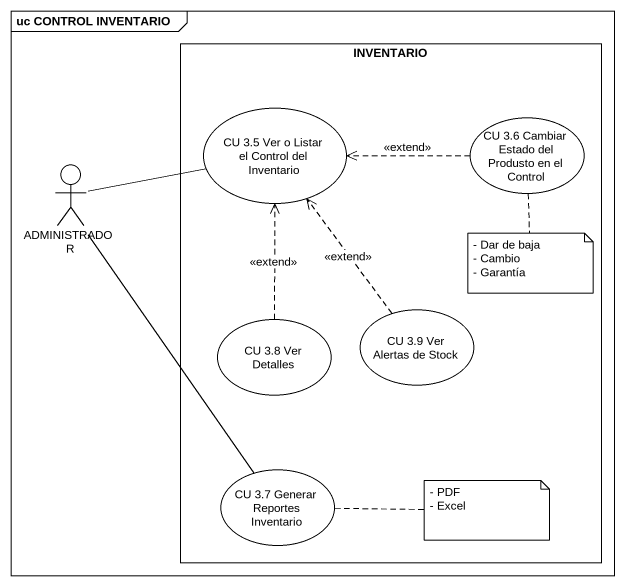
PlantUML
@startuml
mainframe uc CONTROL INVENTARIO
rectangle INVENTARIO {
  usecase "CU 3.5 Ver o Listar el Control del Inventario" as CU_3_5_Ver_o_Listar_el
  usecase "CU 3.6 Cambiar Estado del Produsto en el Control" as CU_3_6_Cambiar_Estado_del
  usecase "CU 3.8 Ver Detalles" as CU_3_8_Ver_Detalles
  usecase "CU 3.9 Ver Alertas de Stock" as CU_3_9_Ver_Alertas_de_Stock
  usecase "CU 3.7 Generar Reportes Inventario" as CU_3_7_Generar_Reportes
}
actor ADMINISTRADOR
CU_3_6_Cambiar_Estado_del .left.> CU_3_5_Ver_o_Listar_el : <<extend>>
ADMINISTRADOR -right- CU_3_5_Ver_o_Listar_el
ADMINISTRADOR -- CU_3_7_Generar_Reportes
CU_3_8_Ver_Detalles .up.> CU_3_5_Ver_o_Listar_el : <<extend>>
CU_3_9_Ver_Alertas_de_Stock .up.> CU_3_5_Ver_o_Listar_el : <<extend>>
note bottom of CU_3_6_Cambiar_Estado_del
  - Dar de baja
  - Cambio
  - Garantía
end note
note right of CU_3_7_Generar_Reportes
  - PDF
  - Excel
end note
@enduml
